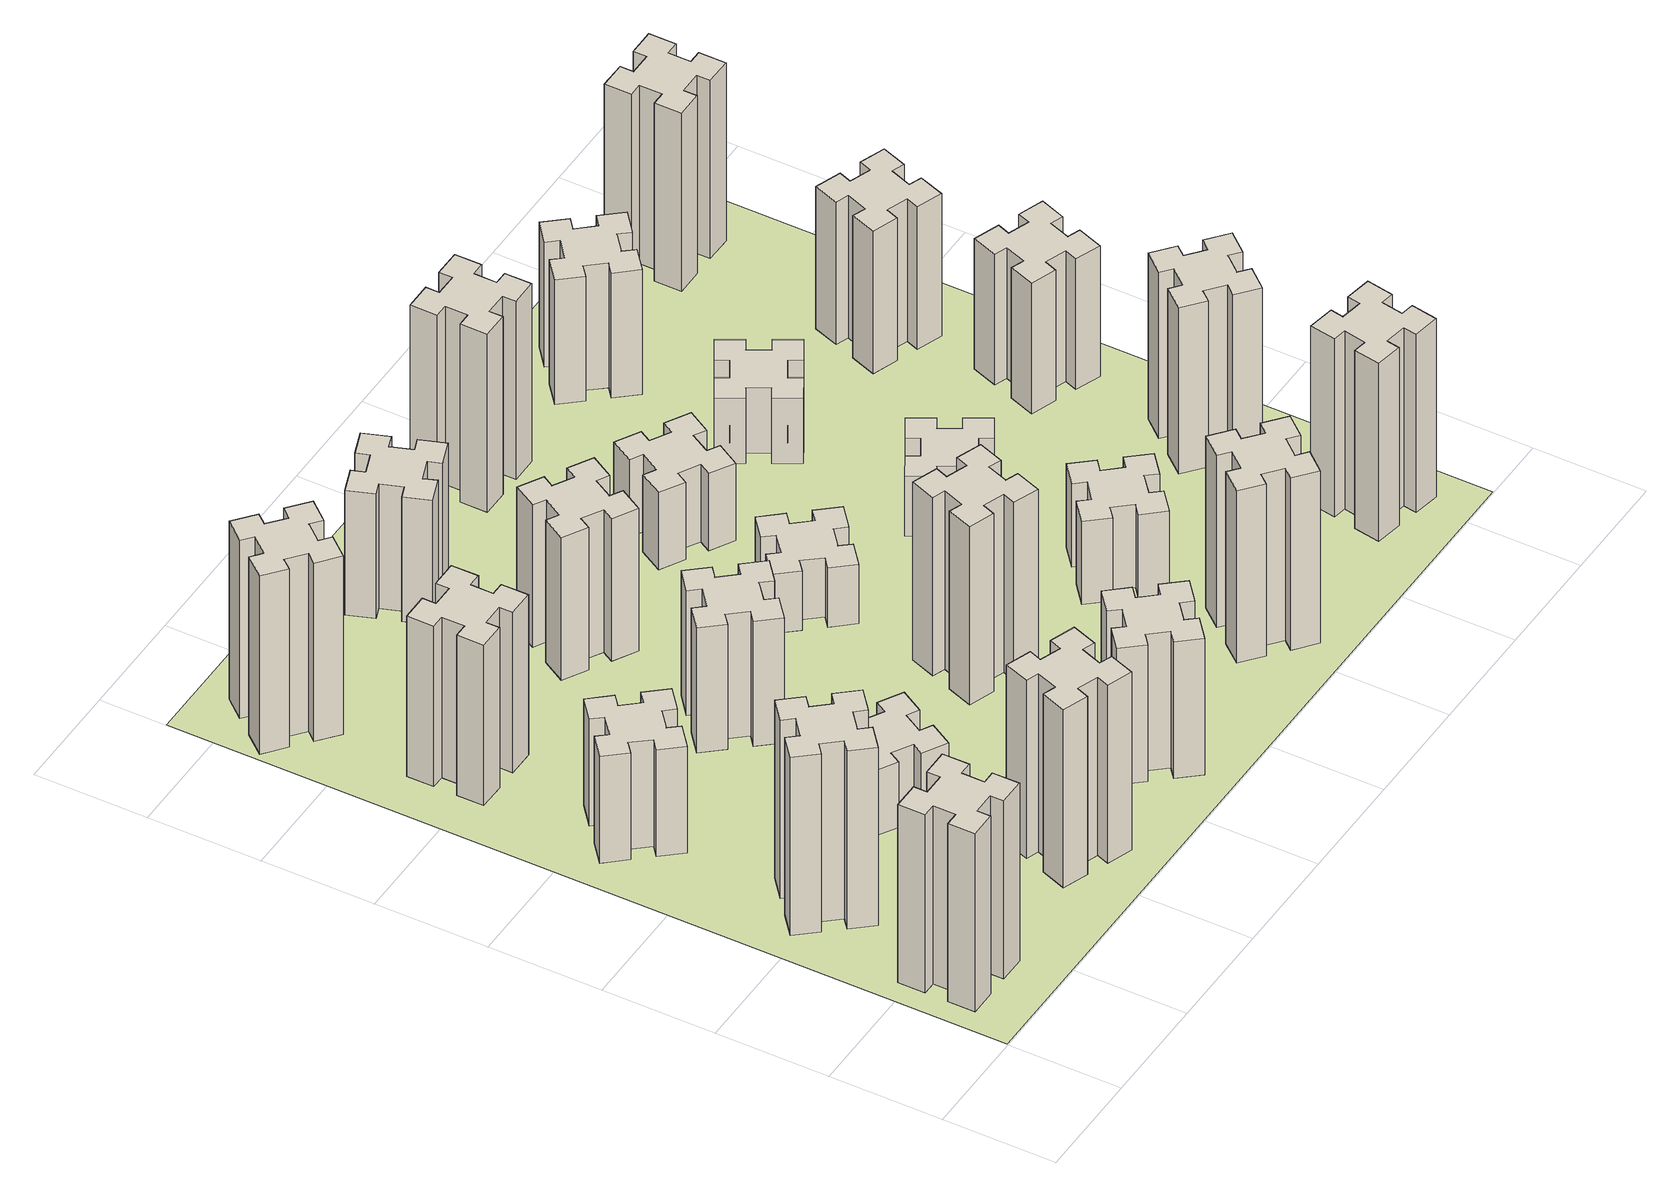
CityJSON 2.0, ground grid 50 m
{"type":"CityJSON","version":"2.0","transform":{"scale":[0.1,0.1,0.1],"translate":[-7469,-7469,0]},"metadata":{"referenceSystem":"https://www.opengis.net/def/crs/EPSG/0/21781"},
"CityObjects":{
"building1":{"type":"Building","attributes":{"class":"1000","function":"1000","usage":"1000","yearOfConstruction":2016,"roofType":"1000","measuredHeight":90,"storeysAboveGround":30,"storeysBelowGround":0},"geometry":[{"type":"Solid","lod":"1","boundaries":[[[[0,1,2,3,4,5,6,7,8,9,10,11,12,13,14,15,16,17,18,19]],[[17,16,20,21]],[[16,15,22,20]],[[15,14,23,22]],[[14,13,24,23]],[[13,12,25,24]],[[12,11,26,25]],[[11,10,27,26]],[[10,9,28,27]],[[9,8,29,28]],[[8,7,30,29]],[[7,6,31,30]],[[6,5,32,31]],[[5,4,33,32]],[[4,3,34,33]],[[3,2,35,34]],[[2,1,36,35]],[[1,0,37,36]],[[0,19,38,37]],[[19,18,39,38]],[[18,17,21,39]],[[24,25,26,27,28,29,30,31,32,33,34,35,36,37,38,39,21,20,22,23]]]]}]},
"building2":{"type":"Building","attributes":{"class":"1000","function":"1000","usage":"1000","yearOfConstruction":2016,"roofType":"1000","measuredHeight":90,"storeysAboveGround":30,"storeysBelowGround":0},"geometry":[{"type":"Solid","lod":"1","boundaries":[[[[40,41,42,43,44,45,46,47,48,49,50,51,52,53,54,55,56,57,58,59]],[[57,56,60,61]],[[56,55,62,60]],[[55,54,63,62]],[[54,53,64,63]],[[53,52,65,64]],[[52,51,66,65]],[[51,50,67,66]],[[50,49,68,67]],[[49,48,69,68]],[[48,47,70,69]],[[47,46,71,70]],[[46,45,72,71]],[[45,44,73,72]],[[44,43,74,73]],[[43,42,75,74]],[[42,41,76,75]],[[41,40,77,76]],[[40,59,78,77]],[[59,58,79,78]],[[58,57,61,79]],[[64,65,66,67,68,69,70,71,72,73,74,75,76,77,78,79,61,60,62,63]]]]}]},
"building3":{"type":"Building","attributes":{"class":"1000","function":"1000","usage":"1000","yearOfConstruction":2016,"roofType":"1000","measuredHeight":54,"storeysAboveGround":30,"storeysBelowGround":0},"geometry":[{"type":"Solid","lod":"1","boundaries":[[[[80,81,82,83,84,85,86,87,88,89,90,91,92,93,94,95,96,97,98,99]],[[97,96,100,101]],[[96,95,102,100]],[[95,94,103,102]],[[94,93,104,103]],[[93,92,105,104]],[[92,91,106,105]],[[91,90,107,106]],[[90,89,108,107]],[[89,88,109,108]],[[88,87,110,109]],[[87,86,111,110]],[[86,85,112,111]],[[85,84,113,112]],[[84,83,114,113]],[[83,82,115,114]],[[82,81,116,115]],[[81,80,117,116]],[[80,99,118,117]],[[99,98,119,118]],[[98,97,101,119]],[[104,105,106,107,108,109,110,111,112,113,114,115,116,117,118,119,101,100,102,103]]]]}]},
"building4":{"type":"Building","attributes":{"class":"1000","function":"1000","usage":"1000","yearOfConstruction":2016,"roofType":"1000","measuredHeight":81,"storeysAboveGround":30,"storeysBelowGround":0},"geometry":[{"type":"Solid","lod":"1","boundaries":[[[[120,121,122,123,124,125,126,127,128,129,130,131,132,133,134,135,136,137,138,139]],[[137,136,140,141]],[[136,135,142,140]],[[135,134,143,142]],[[134,133,144,143]],[[133,132,145,144]],[[132,131,146,145]],[[131,130,147,146]],[[130,129,148,147]],[[129,128,149,148]],[[128,127,150,149]],[[127,126,151,150]],[[126,125,152,151]],[[125,124,153,152]],[[124,123,154,153]],[[123,122,155,154]],[[122,121,156,155]],[[121,120,157,156]],[[120,139,158,157]],[[139,138,159,158]],[[138,137,141,159]],[[144,145,146,147,148,149,150,151,152,153,154,155,156,157,158,159,141,140,142,143]]]]}]},
"building5":{"type":"Building","attributes":{"class":"1000","function":"1000","usage":"1000","yearOfConstruction":2016,"roofType":"1000","measuredHeight":90,"storeysAboveGround":30,"storeysBelowGround":0},"geometry":[{"type":"Solid","lod":"1","boundaries":[[[[160,161,162,163,164,165,166,167,168,169,170,171,172,173,174,175,176,177,178,179]],[[177,176,180,181]],[[176,175,182,180]],[[175,174,183,182]],[[174,173,184,183]],[[173,172,185,184]],[[172,171,186,185]],[[171,170,187,186]],[[170,169,188,187]],[[169,168,189,188]],[[168,167,190,189]],[[167,166,191,190]],[[166,165,192,191]],[[165,164,193,192]],[[164,163,194,193]],[[163,162,195,194]],[[162,161,196,195]],[[161,160,197,196]],[[160,179,198,197]],[[179,178,199,198]],[[178,177,181,199]],[[184,185,186,187,188,189,190,191,192,193,194,195,196,197,198,199,181,180,182,183]]]]}]},
"building6":{"type":"Building","attributes":{"class":"1000","function":"1000","usage":"1000","yearOfConstruction":2016,"roofType":"1000","measuredHeight":90,"storeysAboveGround":30,"storeysBelowGround":0},"geometry":[{"type":"Solid","lod":"1","boundaries":[[[[200,201,202,203,204,205,206,207,208,209,210,211,212,213,214,215,216,217,218,219]],[[217,216,220,221]],[[216,215,222,220]],[[215,214,223,222]],[[214,213,224,223]],[[213,212,225,224]],[[212,211,226,225]],[[211,210,227,226]],[[210,209,228,227]],[[209,208,229,228]],[[208,207,230,229]],[[207,206,231,230]],[[206,205,232,231]],[[205,204,233,232]],[[204,203,234,233]],[[203,202,235,234]],[[202,201,236,235]],[[201,200,237,236]],[[200,219,238,237]],[[219,218,239,238]],[[218,217,221,239]],[[224,225,226,227,228,229,230,231,232,233,234,235,236,237,238,239,221,220,222,223]]]]}]},
"building7":{"type":"Building","attributes":{"class":"1000","function":"1000","usage":"1000","yearOfConstruction":2016,"roofType":"1000","measuredHeight":33,"storeysAboveGround":30,"storeysBelowGround":0},"geometry":[{"type":"Solid","lod":"1","boundaries":[[[[240,241,242,243,244,245,246,247,248,249,250,251,252,253,254,255,256,257,258,259]],[[257,256,260,261]],[[256,255,262,260]],[[255,254,263,262]],[[254,253,264,263]],[[253,252,265,264]],[[252,251,266,265]],[[251,250,267,266]],[[250,249,268,267]],[[249,248,269,268]],[[248,247,270,269]],[[247,246,271,270]],[[246,245,272,271]],[[245,244,273,272]],[[244,243,274,273]],[[243,242,275,274]],[[242,241,276,275]],[[241,240,277,276]],[[240,259,278,277]],[[259,258,279,278]],[[258,257,261,279]],[[264,265,266,267,268,269,270,271,272,273,274,275,276,277,278,279,261,260,262,263]]]]}]},
"building8":{"type":"Building","attributes":{"class":"1000","function":"1000","usage":"1000","yearOfConstruction":2016,"roofType":"1000","measuredHeight":63,"storeysAboveGround":30,"storeysBelowGround":0},"geometry":[{"type":"Solid","lod":"1","boundaries":[[[[280,281,282,283,284,285,286,287,288,289,290,291,292,293,294,295,296,297,298,299]],[[297,296,300,301]],[[296,295,302,300]],[[295,294,303,302]],[[294,293,304,303]],[[293,292,305,304]],[[292,291,306,305]],[[291,290,307,306]],[[290,289,308,307]],[[289,288,309,308]],[[288,287,310,309]],[[287,286,311,310]],[[286,285,312,311]],[[285,284,313,312]],[[284,283,314,313]],[[283,282,315,314]],[[282,281,316,315]],[[281,280,317,316]],[[280,299,318,317]],[[299,298,319,318]],[[298,297,301,319]],[[304,305,306,307,308,309,310,311,312,313,314,315,316,317,318,319,301,300,302,303]]]]}]},
"building9":{"type":"Building","attributes":{"class":"1000","function":"1000","usage":"1000","yearOfConstruction":2016,"roofType":"1000","measuredHeight":69,"storeysAboveGround":30,"storeysBelowGround":0},"geometry":[{"type":"Solid","lod":"1","boundaries":[[[[320,321,322,323,324,325,326,327,328,329,330,331,332,333,334,335,336,337,338,339]],[[337,336,340,341]],[[336,335,342,340]],[[335,334,343,342]],[[334,333,344,343]],[[333,332,345,344]],[[332,331,346,345]],[[331,330,347,346]],[[330,329,348,347]],[[329,328,349,348]],[[328,327,350,349]],[[327,326,351,350]],[[326,325,352,351]],[[325,324,353,352]],[[324,323,354,353]],[[323,322,355,354]],[[322,321,356,355]],[[321,320,357,356]],[[320,339,358,357]],[[339,338,359,358]],[[338,337,341,359]],[[344,345,346,347,348,349,350,351,352,353,354,355,356,357,358,359,341,340,342,343]]]]}]},
"building10":{"type":"Building","attributes":{"class":"1000","function":"1000","usage":"1000","yearOfConstruction":2016,"roofType":"1000","measuredHeight":72,"storeysAboveGround":30,"storeysBelowGround":0},"geometry":[{"type":"Solid","lod":"1","boundaries":[[[[360,361,362,363,364,365,366,367,368,369,370,371,372,373,374,375,376,377,378,379]],[[377,376,380,381]],[[376,375,382,380]],[[375,374,383,382]],[[374,373,384,383]],[[373,372,385,384]],[[372,371,386,385]],[[371,370,387,386]],[[370,369,388,387]],[[369,368,389,388]],[[368,367,390,389]],[[367,366,391,390]],[[366,365,392,391]],[[365,364,393,392]],[[364,363,394,393]],[[363,362,395,394]],[[362,361,396,395]],[[361,360,397,396]],[[360,379,398,397]],[[379,378,399,398]],[[378,377,381,399]],[[384,385,386,387,388,389,390,391,392,393,394,395,396,397,398,399,381,380,382,383]]]]}]},
"building11":{"type":"Building","attributes":{"class":"1000","function":"1000","usage":"1000","yearOfConstruction":2016,"roofType":"1000","measuredHeight":63,"storeysAboveGround":30,"storeysBelowGround":0},"geometry":[{"type":"Solid","lod":"1","boundaries":[[[[400,401,402,403,404,405,406,407,408,409,410,411,412,413,414,415,416,417,418,419]],[[417,416,420,421]],[[416,415,422,420]],[[415,414,423,422]],[[414,413,424,423]],[[413,412,425,424]],[[412,411,426,425]],[[411,410,427,426]],[[410,409,428,427]],[[409,408,429,428]],[[408,407,430,429]],[[407,406,431,430]],[[406,405,432,431]],[[405,404,433,432]],[[404,403,434,433]],[[403,402,435,434]],[[402,401,436,435]],[[401,400,437,436]],[[400,419,438,437]],[[419,418,439,438]],[[418,417,421,439]],[[424,425,426,427,428,429,430,431,432,433,434,435,436,437,438,439,421,420,422,423]]]]}]},
"building12":{"type":"Building","attributes":{"class":"1000","function":"1000","usage":"1000","yearOfConstruction":2016,"roofType":"1000","measuredHeight":90,"storeysAboveGround":30,"storeysBelowGround":0},"geometry":[{"type":"Solid","lod":"1","boundaries":[[[[440,441,442,443,444,445,446,447,448,449,450,451,452,453,454,455,456,457,458,459]],[[457,456,460,461]],[[456,455,462,460]],[[455,454,463,462]],[[454,453,464,463]],[[453,452,465,464]],[[452,451,466,465]],[[451,450,467,466]],[[450,449,468,467]],[[449,448,469,468]],[[448,447,470,469]],[[447,446,471,470]],[[446,445,472,471]],[[445,444,473,472]],[[444,443,474,473]],[[443,442,475,474]],[[442,441,476,475]],[[441,440,477,476]],[[440,459,478,477]],[[459,458,479,478]],[[458,457,461,479]],[[464,465,466,467,468,469,470,471,472,473,474,475,476,477,478,479,461,460,462,463]]]]}]},
"building13":{"type":"Building","attributes":{"class":"1000","function":"1000","usage":"1000","yearOfConstruction":2016,"roofType":"1000","measuredHeight":30,"storeysAboveGround":30,"storeysBelowGround":0},"geometry":[{"type":"Solid","lod":"1","boundaries":[[[[480,481,482,483,484,485,486,487,488,489,490,491,492,493,494,495,496,497,498,499]],[[497,496,500,501]],[[496,495,502,500]],[[495,494,503,502]],[[494,493,504,503]],[[493,492,505,504]],[[492,491,506,505]],[[491,490,507,506]],[[490,489,508,507]],[[489,488,509,508]],[[488,487,510,509]],[[487,486,511,510]],[[486,485,512,511]],[[485,484,513,512]],[[484,483,514,513]],[[483,482,515,514]],[[482,481,516,515]],[[481,480,517,516]],[[480,499,518,517]],[[499,498,519,518]],[[498,497,501,519]],[[504,505,506,507,508,509,510,511,512,513,514,515,516,517,518,519,501,500,502,503]]]]}]},
"building14":{"type":"Building","attributes":{"class":"1000","function":"1000","usage":"1000","yearOfConstruction":2016,"roofType":"1000","measuredHeight":87,"storeysAboveGround":30,"storeysBelowGround":0},"geometry":[{"type":"Solid","lod":"1","boundaries":[[[[520,521,522,523,524,525,526,527,528,529,530,531,532,533,534,535,536,537,538,539]],[[537,536,540,541]],[[536,535,542,540]],[[535,534,543,542]],[[534,533,544,543]],[[533,532,545,544]],[[532,531,546,545]],[[531,530,547,546]],[[530,529,548,547]],[[529,528,549,548]],[[528,527,550,549]],[[527,526,551,550]],[[526,525,552,551]],[[525,524,553,552]],[[524,523,554,553]],[[523,522,555,554]],[[522,521,556,555]],[[521,520,557,556]],[[520,539,558,557]],[[539,538,559,558]],[[538,537,541,559]],[[544,545,546,547,548,549,550,551,552,553,554,555,556,557,558,559,541,540,542,543]]]]}]},
"building15":{"type":"Building","attributes":{"class":"1000","function":"1000","usage":"1000","yearOfConstruction":2016,"roofType":"1000","measuredHeight":39,"storeysAboveGround":30,"storeysBelowGround":0},"geometry":[{"type":"Solid","lod":"1","boundaries":[[[[560,561,562,563,564,565,566,567,568,569,570,571,572,573,574,575,576,577,578,579]],[[577,576,580,581]],[[576,575,582,580]],[[575,574,583,582]],[[574,573,584,583]],[[573,572,585,584]],[[572,571,586,585]],[[571,570,587,586]],[[570,569,588,587]],[[569,568,589,588]],[[568,567,590,589]],[[567,566,591,590]],[[566,565,592,591]],[[565,564,593,592]],[[564,563,594,593]],[[563,562,595,594]],[[562,561,596,595]],[[561,560,597,596]],[[560,579,598,597]],[[579,578,599,598]],[[578,577,581,599]],[[584,585,586,587,588,589,590,591,592,593,594,595,596,597,598,599,581,580,582,583]]]]}]},
"building16":{"type":"Building","attributes":{"class":"1000","function":"1000","usage":"1000","yearOfConstruction":2016,"roofType":"1000","measuredHeight":90,"storeysAboveGround":30,"storeysBelowGround":0},"geometry":[{"type":"Solid","lod":"1","boundaries":[[[[600,601,602,603,604,605,606,607,608,609,610,611,612,613,614,615,616,617,618,619]],[[617,616,620,621]],[[616,615,622,620]],[[615,614,623,622]],[[614,613,624,623]],[[613,612,625,624]],[[612,611,626,625]],[[611,610,627,626]],[[610,609,628,627]],[[609,608,629,628]],[[608,607,630,629]],[[607,606,631,630]],[[606,605,632,631]],[[605,604,633,632]],[[604,603,634,633]],[[603,602,635,634]],[[602,601,636,635]],[[601,600,637,636]],[[600,619,638,637]],[[619,618,639,638]],[[618,617,621,639]],[[624,625,626,627,628,629,630,631,632,633,634,635,636,637,638,639,621,620,622,623]]]]}]},
"building17":{"type":"Building","attributes":{"class":"1000","function":"1000","usage":"1000","yearOfConstruction":2016,"roofType":"1000","measuredHeight":42,"storeysAboveGround":30,"storeysBelowGround":0},"geometry":[{"type":"Solid","lod":"1","boundaries":[[[[640,641,642,643,644,645,646,647,648,649,650,651,652,653,654,655,656,657,658,659]],[[657,656,660,661]],[[656,655,662,660]],[[655,654,663,662]],[[654,653,664,663]],[[653,652,665,664]],[[652,651,666,665]],[[651,650,667,666]],[[650,649,668,667]],[[649,648,669,668]],[[648,647,670,669]],[[647,646,671,670]],[[646,645,672,671]],[[645,644,673,672]],[[644,643,674,673]],[[643,642,675,674]],[[642,641,676,675]],[[641,640,677,676]],[[640,659,678,677]],[[659,658,679,678]],[[658,657,661,679]],[[664,665,666,667,668,669,670,671,672,673,674,675,676,677,678,679,661,660,662,663]]]]}]},
"building18":{"type":"Building","attributes":{"class":"1000","function":"1000","usage":"1000","yearOfConstruction":2016,"roofType":"1000","measuredHeight":30,"storeysAboveGround":30,"storeysBelowGround":0},"geometry":[{"type":"Solid","lod":"1","boundaries":[[[[680,681,682,683,684,685,686,687,688,689,690,691,692,693,694,695,696,697,698,699]],[[697,696,700,701]],[[696,695,702,700]],[[695,694,703,702]],[[694,693,704,703]],[[693,692,705,704]],[[692,691,706,705]],[[691,690,707,706]],[[690,689,708,707]],[[689,688,709,708]],[[688,687,710,709]],[[687,686,711,710]],[[686,685,712,711]],[[685,684,713,712]],[[684,683,714,713]],[[683,682,715,714]],[[682,681,716,715]],[[681,680,717,716]],[[680,699,718,717]],[[699,698,719,718]],[[698,697,701,719]],[[704,705,706,707,708,709,710,711,712,713,714,715,716,717,718,719,701,700,702,703]]]]}]},
"building19":{"type":"Building","attributes":{"class":"1000","function":"1000","usage":"1000","yearOfConstruction":2016,"roofType":"1000","measuredHeight":33,"storeysAboveGround":30,"storeysBelowGround":0},"geometry":[{"type":"Solid","lod":"1","boundaries":[[[[720,721,722,723,724,725,726,727,728,729,730,731,732,733,734,735,736,737,738,739]],[[737,736,740,741]],[[736,735,742,740]],[[735,734,743,742]],[[734,733,744,743]],[[733,732,745,744]],[[732,731,746,745]],[[731,730,747,746]],[[730,729,748,747]],[[729,728,749,748]],[[728,727,750,749]],[[727,726,751,750]],[[726,725,752,751]],[[725,724,753,752]],[[724,723,754,753]],[[723,722,755,754]],[[722,721,756,755]],[[721,720,757,756]],[[720,739,758,757]],[[739,738,759,758]],[[738,737,741,759]],[[744,745,746,747,748,749,750,751,752,753,754,755,756,757,758,759,741,740,742,743]]]]}]},
"building20":{"type":"Building","attributes":{"class":"1000","function":"1000","usage":"1000","yearOfConstruction":2016,"roofType":"1000","measuredHeight":90,"storeysAboveGround":30,"storeysBelowGround":0},"geometry":[{"type":"Solid","lod":"1","boundaries":[[[[760,761,762,763,764,765,766,767,768,769,770,771,772,773,774,775,776,777,778,779]],[[777,776,780,781]],[[776,775,782,780]],[[775,774,783,782]],[[774,773,784,783]],[[773,772,785,784]],[[772,771,786,785]],[[771,770,787,786]],[[770,769,788,787]],[[769,768,789,788]],[[768,767,790,789]],[[767,766,791,790]],[[766,765,792,791]],[[765,764,793,792]],[[764,763,794,793]],[[763,762,795,794]],[[762,761,796,795]],[[761,760,797,796]],[[760,779,798,797]],[[779,778,799,798]],[[778,777,781,799]],[[784,785,786,787,788,789,790,791,792,793,794,795,796,797,798,799,781,780,782,783]]]]}]},
"building21":{"type":"Building","attributes":{"class":"1000","function":"1000","usage":"1000","yearOfConstruction":2016,"roofType":"1000","measuredHeight":63,"storeysAboveGround":30,"storeysBelowGround":0},"geometry":[{"type":"Solid","lod":"1","boundaries":[[[[800,801,802,803,804,805,806,807,808,809,810,811,812,813,814,815,816,817,818,819]],[[817,816,820,821]],[[816,815,822,820]],[[815,814,823,822]],[[814,813,824,823]],[[813,812,825,824]],[[812,811,826,825]],[[811,810,827,826]],[[810,809,828,827]],[[809,808,829,828]],[[808,807,830,829]],[[807,806,831,830]],[[806,805,832,831]],[[805,804,833,832]],[[804,803,834,833]],[[803,802,835,834]],[[802,801,836,835]],[[801,800,837,836]],[[800,819,838,837]],[[819,818,839,838]],[[818,817,821,839]],[[824,825,826,827,828,829,830,831,832,833,834,835,836,837,838,839,821,820,822,823]]]]}]},
"building22":{"type":"Building","attributes":{"class":"1000","function":"1000","usage":"1000","yearOfConstruction":2016,"roofType":"1000","measuredHeight":84,"storeysAboveGround":30,"storeysBelowGround":0},"geometry":[{"type":"Solid","lod":"1","boundaries":[[[[840,841,842,843,844,845,846,847,848,849,850,851,852,853,854,855,856,857,858,859]],[[857,856,860,861]],[[856,855,862,860]],[[855,854,863,862]],[[854,853,864,863]],[[853,852,865,864]],[[852,851,866,865]],[[851,850,867,866]],[[850,849,868,867]],[[849,848,869,868]],[[848,847,870,869]],[[847,846,871,870]],[[846,845,872,871]],[[845,844,873,872]],[[844,843,874,873]],[[843,842,875,874]],[[842,841,876,875]],[[841,840,877,876]],[[840,859,878,877]],[[859,858,879,878]],[[858,857,861,879]],[[864,865,866,867,868,869,870,871,872,873,874,875,876,877,878,879,861,860,862,863]]]]}]},
"building23":{"type":"Building","attributes":{"class":"1000","function":"1000","usage":"1000","yearOfConstruction":2016,"roofType":"1000","measuredHeight":66,"storeysAboveGround":30,"storeysBelowGround":0},"geometry":[{"type":"Solid","lod":"1","boundaries":[[[[880,881,882,883,884,885,886,887,888,889,890,891,892,893,894,895,896,897,898,899]],[[897,896,900,901]],[[896,895,902,900]],[[895,894,903,902]],[[894,893,904,903]],[[893,892,905,904]],[[892,891,906,905]],[[891,890,907,906]],[[890,889,908,907]],[[889,888,909,908]],[[888,887,910,909]],[[887,886,911,910]],[[886,885,912,911]],[[885,884,913,912]],[[884,883,914,913]],[[883,882,915,914]],[[882,881,916,915]],[[881,880,917,916]],[[880,899,918,917]],[[899,898,919,918]],[[898,897,901,919]],[[904,905,906,907,908,909,910,911,912,913,914,915,916,917,918,919,901,900,902,903]]]]}]},
"building24":{"type":"Building","attributes":{"class":"1000","function":"1000","usage":"1000","yearOfConstruction":2016,"roofType":"1000","measuredHeight":72,"storeysAboveGround":30,"storeysBelowGround":0},"geometry":[{"type":"Solid","lod":"1","boundaries":[[[[920,921,922,923,924,925,926,927,928,929,930,931,932,933,934,935,936,937,938,939]],[[937,936,940,941]],[[936,935,942,940]],[[935,934,943,942]],[[934,933,944,943]],[[933,932,945,944]],[[932,931,946,945]],[[931,930,947,946]],[[930,929,948,947]],[[929,928,949,948]],[[928,927,950,949]],[[927,926,951,950]],[[926,925,952,951]],[[925,924,953,952]],[[924,923,954,953]],[[923,922,955,954]],[[922,921,956,955]],[[921,920,957,956]],[[920,939,958,957]],[[939,938,959,958]],[[938,937,941,959]],[[944,945,946,947,948,949,950,951,952,953,954,955,956,957,958,959,941,940,942,943]]]]}]},
"building25":{"type":"Building","attributes":{"class":"1000","function":"1000","usage":"1000","yearOfConstruction":2016,"roofType":"1000","measuredHeight":90,"storeysAboveGround":30,"storeysBelowGround":0},"geometry":[{"type":"Solid","lod":"1","boundaries":[[[[960,961,962,963,964,965,966,967,968,969,970,971,972,973,974,975,976,977,978,979]],[[977,976,980,981]],[[976,975,982,980]],[[975,974,983,982]],[[974,973,984,983]],[[973,972,985,984]],[[972,971,986,985]],[[971,970,987,986]],[[970,969,988,987]],[[969,968,989,988]],[[968,967,990,989]],[[967,966,991,990]],[[966,965,992,991]],[[965,964,993,992]],[[964,963,994,993]],[[963,962,995,994]],[[962,961,996,995]],[[961,960,997,996]],[[960,979,998,997]],[[979,978,999,998]],[[978,977,981,999]],[[984,985,986,987,988,989,990,991,992,993,994,995,996,997,998,999,981,980,982,983]]]]}]},
"landuse1":{"type":"LandUse","attributes":{"name":"plot1","function":"1010"},"geometry":[{"type":"MultiSurface","lod":"1","boundaries":[[[1000,1001,1002,1003]]]}]}
},
"vertices":[
[165,425,0],[165,325,0],[105,325,0],[105,205,0],[225,205,0],[225,265,0],[325,265,0],[325,205,0],[445,205,0],[445,325,0],[385,325,0],[385,425,0],[445,425,0],[445,545,0],[325,545,0],[325,485,0],[225,485,0],[225,545,0],[105,545,0],[105,425,0],[225,485,900],[225,545,900],[325,485,900],[325,545,900],[445,545,900],[445,425,900],[385,425,900],[385,325,900],[445,325,900],[445,205,900],[325,205,900],[325,265,900],[225,265,900],[225,205,900],[105,205,900],[105,325,900],[165,325,900],[165,425,900],[105,425,900],[105,545,900],
[492,1048,0],[427,1124,0],[473,1163,0],[396,1255,0],[304,1178,0],[343,1132,0],[266,1067,0],[228,1113,0],[136,1036,0],[213,944,0],[259,983,0],[323,906,0],[277,868,0],[354,776,0],[446,853,0],[408,899,0],[484,963,0],[523,917,0],[615,994,0],[538,1086,0],[484,963,900],[523,917,900],[408,899,900],[446,853,900],[354,776,900],[277,868,900],[323,906,900],[259,983,900],[213,944,900],[136,1036,900],[228,1113,900],[266,1067,900],[343,1132,900],[304,1178,900],[396,1255,900],[473,1163,900],[427,1124,900],[492,1048,900],[538,1086,900],[615,994,900],
[492,1888,0],[427,1964,0],[473,2003,0],[396,2095,0],[304,2018,0],[343,1972,0],[266,1907,0],[228,1953,0],[136,1876,0],[213,1784,0],[259,1823,0],[323,1746,0],[277,1708,0],[354,1616,0],[446,1693,0],[408,1739,0],[484,1803,0],[523,1757,0],[615,1834,0],[538,1926,0],[484,1803,540],[523,1757,540],[408,1739,540],[446,1693,540],[354,1616,540],[277,1708,540],[323,1746,540],[259,1823,540],[213,1784,540],[136,1876,540],[228,1953,540],[266,1907,540],[343,1972,540],[304,2018,540],[396,2095,540],[473,2003,540],[427,1964,540],[492,1888,540],[538,1926,540],[615,1834,540],
[485,2545,0],[485,2645,0],[545,2645,0],[545,2765,0],[425,2765,0],[425,2705,0],[325,2705,0],[325,2765,0],[205,2765,0],[205,2645,0],[265,2645,0],[265,2545,0],[205,2545,0],[205,2425,0],[325,2425,0],[325,2485,0],[425,2485,0],[425,2425,0],[545,2425,0],[545,2545,0],[425,2485,810],[425,2425,810],[325,2485,810],[325,2425,810],[205,2425,810],[205,2545,810],[265,2545,810],[265,2645,810],[205,2645,810],[205,2765,810],[325,2765,810],[325,2705,810],[425,2705,810],[425,2765,810],[545,2765,810],[545,2645,810],[485,2645,810],[485,2545,810],[545,2545,810],[545,2425,810],
[1029,460,0],[995,366,0],[939,387,0],[897,274,0],[1010,233,0],[1031,289,0],[1125,255,0],[1104,199,0],[1217,157,0],[1258,270,0],[1202,291,0],[1236,385,0],[1292,364,0],[1333,477,0],[1220,518,0],[1200,462,0],[1106,496,0],[1127,552,0],[1014,593,0],[973,480,0],[1106,496,900],[1127,552,900],[1200,462,900],[1220,518,900],[1333,477,900],[1292,364,900],[1236,385,900],[1202,291,900],[1258,270,900],[1217,157,900],[1104,199,900],[1125,255,900],[1031,289,900],[1010,233,900],[897,274,900],[939,387,900],[995,366,900],[1029,460,900],[973,480,900],[1014,593,900],
[384,3387,0],[308,3452,0],[346,3498,0],[254,3575,0],[177,3483,0],[223,3444,0],[159,3368,0],[113,3406,0],[36,3314,0],[128,3237,0],[166,3283,0],[243,3219,0],[204,3173,0],[296,3096,0],[373,3188,0],[327,3226,0],[392,3303,0],[438,3264,0],[515,3356,0],[423,3433,0],[392,3303,900],[438,3264,900],[327,3226,900],[373,3188,900],[296,3096,900],[204,3173,900],[243,3219,900],[166,3283,900],[128,3237,900],[36,3314,900],[113,3406,900],[159,3368,900],[223,3444,900],[177,3483,900],[254,3575,900],[346,3498,900],[308,3452,900],[384,3387,900],[423,3433,900],[515,3356,900],
[1086,1017,0],[1136,1104,0],[1188,1074,0],[1248,1178,0],[1144,1238,0],[1114,1186,0],[1027,1236,0],[1057,1288,0],[953,1348,0],[893,1244,0],[945,1214,0],[895,1127,0],[843,1157,0],[783,1053,0],[887,993,0],[917,1045,0],[1004,995,0],[974,943,0],[1078,883,0],[1138,987,0],[1004,995,330],[974,943,330],[917,1045,330],[887,993,330],[783,1053,330],[843,1157,330],[895,1127,330],[945,1214,330],[893,1244,330],[953,1348,330],[1057,1288,330],[1027,1236,330],[1114,1186,330],[1144,1238,330],[1248,1178,330],[1188,1074,330],[1136,1104,330],[1086,1017,330],[1138,987,330],[1078,883,330],
[1083,1972,0],[1006,1907,0],[968,1953,0],[876,1876,0],[953,1784,0],[999,1823,0],[1063,1746,0],[1017,1708,0],[1094,1616,0],[1186,1693,0],[1148,1739,0],[1224,1803,0],[1263,1757,0],[1355,1834,0],[1278,1926,0],[1232,1888,0],[1167,1964,0],[1213,2003,0],[1136,2095,0],[1044,2018,0],[1167,1964,630],[1213,2003,630],[1232,1888,630],[1278,1926,630],[1355,1834,630],[1263,1757,630],[1224,1803,630],[1148,1739,630],[1186,1693,630],[1094,1616,630],[1017,1708,630],[1063,1746,630],[999,1823,630],[953,1784,630],[876,1876,630],[968,1953,630],[1006,1907,630],[1083,1972,630],[1044,2018,630],[1136,2095,630],
[1639,343,0],[1703,266,0],[1657,228,0],[1734,136,0],[1826,213,0],[1788,259,0],[1864,323,0],[1903,277,0],[1995,354,0],[1918,446,0],[1872,408,0],[1807,484,0],[1853,523,0],[1776,615,0],[1684,538,0],[1723,492,0],[1646,427,0],[1608,473,0],[1516,396,0],[1593,304,0],[1646,427,690],[1608,473,690],[1723,492,690],[1684,538,690],[1776,615,690],[1853,523,690],[1807,484,690],[1872,408,690],[1918,446,690],[1995,354,690],[1903,277,690],[1864,323,690],[1788,259,690],[1826,213,690],[1734,136,690],[1657,228,690],[1703,266,690],[1639,343,690],[1593,304,690],[1516,396,690],
[1314,2666,0],[1227,2716,0],[1257,2768,0],[1153,2828,0],[1093,2724,0],[1145,2694,0],[1095,2607,0],[1043,2637,0],[983,2533,0],[1087,2473,0],[1117,2525,0],[1204,2475,0],[1174,2423,0],[1278,2363,0],[1338,2467,0],[1286,2497,0],[1336,2584,0],[1388,2554,0],[1448,2658,0],[1344,2718,0],[1336,2584,720],[1388,2554,720],[1286,2497,720],[1338,2467,720],[1278,2363,720],[1174,2423,720],[1204,2475,720],[1117,2525,720],[1087,2473,720],[983,2533,720],[1043,2637,720],[1095,2607,720],[1145,2694,720],[1093,2724,720],[1153,2828,720],[1257,2768,720],[1227,2716,720],[1314,2666,720],[1344,2718,720],[1448,2658,720],
[1125,3456,0],[1031,3422,0],[1010,3478,0],[897,3437,0],[939,3324,0],[995,3345,0],[1029,3251,0],[973,3230,0],[1014,3117,0],[1127,3159,0],[1106,3215,0],[1200,3249,0],[1220,3193,0],[1333,3234,0],[1292,3347,0],[1236,3326,0],[1202,3420,0],[1258,3440,0],[1217,3553,0],[1104,3512,0],[1202,3420,630],[1258,3440,630],[1236,3326,630],[1292,3347,630],[1333,3234,630],[1220,3193,630],[1200,3249,630],[1106,3215,630],[1127,3159,630],[1014,3117,630],[973,3230,630],[1029,3251,630],[995,3345,630],[939,3324,630],[897,3437,630],[1010,3478,630],[1031,3422,630],[1125,3456,630],[1104,3512,630],[1217,3553,630],
[1769,1300,0],[1735,1206,0],[1679,1227,0],[1637,1114,0],[1750,1073,0],[1771,1129,0],[1865,1095,0],[1844,1039,0],[1957,997,0],[1998,1110,0],[1942,1131,0],[1976,1225,0],[2032,1204,0],[2073,1317,0],[1960,1358,0],[1940,1302,0],[1846,1336,0],[1867,1392,0],[1754,1433,0],[1713,1320,0],[1846,1336,900],[1867,1392,900],[1940,1302,900],[1960,1358,900],[2073,1317,900],[2032,1204,900],[1976,1225,900],[1942,1131,900],[1998,1110,900],[1957,997,900],[1844,1039,900],[1865,1095,900],[1771,1129,900],[1750,1073,900],[1637,1114,900],[1679,1227,900],[1735,1206,900],[1769,1300,900],[1713,1320,900],[1754,1433,900],
[1972,1988,0],[1907,2064,0],[1953,2103,0],[1876,2195,0],[1784,2118,0],[1823,2072,0],[1746,2007,0],[1708,2053,0],[1616,1976,0],[1693,1884,0],[1739,1923,0],[1803,1846,0],[1757,1808,0],[1834,1716,0],[1926,1793,0],[1888,1839,0],[1964,1903,0],[2003,1857,0],[2095,1934,0],[2018,2026,0],[1964,1903,300],[2003,1857,300],[1888,1839,300],[1926,1793,300],[1834,1716,300],[1757,1808,300],[1803,1846,300],[1739,1923,300],[1693,1884,300],[1616,1976,300],[1708,2053,300],[1746,2007,300],[1823,2072,300],[1784,2118,300],[1876,2195,300],[1953,2103,300],[1907,2064,300],[1972,1988,300],[2018,2026,300],[2095,1934,300],
[2486,323,0],[2563,259,0],[2524,213,0],[2616,136,0],[2693,228,0],[2647,266,0],[2712,343,0],[2758,304,0],[2835,396,0],[2743,473,0],[2704,427,0],[2628,492,0],[2666,538,0],[2574,615,0],[2497,523,0],[2543,484,0],[2479,408,0],[2433,446,0],[2356,354,0],[2448,277,0],[2479,408,870],[2433,446,870],[2543,484,870],[2497,523,870],[2574,615,870],[2666,538,870],[2628,492,870],[2704,427,870],[2743,473,870],[2835,396,870],[2758,304,870],[2712,343,870],[2647,266,870],[2693,228,870],[2616,136,870],[2524,213,870],[2563,259,870],[2486,323,870],[2448,277,870],[2356,354,870],
[2026,2497,0],[2076,2584,0],[2128,2554,0],[2188,2658,0],[2084,2718,0],[2054,2666,0],[1967,2716,0],[1997,2768,0],[1893,2828,0],[1833,2724,0],[1885,2694,0],[1835,2607,0],[1783,2637,0],[1723,2533,0],[1827,2473,0],[1857,2525,0],[1944,2475,0],[1914,2423,0],[2018,2363,0],[2078,2467,0],[1944,2475,390],[1914,2423,390],[1857,2525,390],[1827,2473,390],[1723,2533,390],[1783,2637,390],[1835,2607,390],[1885,2694,390],[1833,2724,390],[1893,2828,390],[1997,2768,390],[1967,2716,390],[2054,2666,390],[2084,2718,390],[2188,2658,390],[2128,2554,390],[2076,2584,390],[2026,2497,390],[2078,2467,390],[2018,2363,390],
[1965,3385,0],[1965,3485,0],[2025,3485,0],[2025,3605,0],[1905,3605,0],[1905,3545,0],[1805,3545,0],[1805,3605,0],[1685,3605,0],[1685,3485,0],[1745,3485,0],[1745,3385,0],[1685,3385,0],[1685,3265,0],[1805,3265,0],[1805,3325,0],[1905,3325,0],[1905,3265,0],[2025,3265,0],[2025,3385,0],[1905,3325,900],[1905,3265,900],[1805,3325,900],[1805,3265,900],[1685,3265,900],[1685,3385,900],[1745,3385,900],[1745,3485,900],[1685,3485,900],[1685,3605,900],[1805,3605,900],[1805,3545,900],[1905,3545,900],[1905,3605,900],[2025,3605,900],[2025,3485,900],[1965,3485,900],[1965,3385,900],[2025,3385,900],[2025,3265,900],
[2563,1132,0],[2486,1067,0],[2448,1113,0],[2356,1036,0],[2433,944,0],[2479,983,0],[2543,906,0],[2497,868,0],[2574,776,0],[2666,853,0],[2628,899,0],[2704,963,0],[2743,917,0],[2835,994,0],[2758,1086,0],[2712,1048,0],[2647,1124,0],[2693,1163,0],[2616,1255,0],[2524,1178,0],[2647,1124,420],[2693,1163,420],[2712,1048,420],[2758,1086,420],[2835,994,420],[2743,917,420],[2704,963,420],[2628,899,420],[2666,853,420],[2574,776,420],[2497,868,420],[2543,906,420],[2479,983,420],[2433,944,420],[2356,1036,420],[2448,1113,420],[2486,1067,420],[2563,1132,420],[2524,1178,420],[2616,1255,420],
[2475,1744,0],[2525,1657,0],[2473,1627,0],[2533,1523,0],[2637,1583,0],[2607,1635,0],[2694,1685,0],[2724,1633,0],[2828,1693,0],[2768,1797,0],[2716,1767,0],[2666,1854,0],[2718,1884,0],[2658,1988,0],[2554,1928,0],[2584,1876,0],[2497,1826,0],[2467,1878,0],[2363,1818,0],[2423,1714,0],[2497,1826,300],[2467,1878,300],[2584,1876,300],[2554,1928,300],[2658,1988,300],[2718,1884,300],[2666,1854,300],[2716,1767,300],[2768,1797,300],[2828,1693,300],[2724,1633,300],[2694,1685,300],[2607,1635,300],[2637,1583,300],[2533,1523,300],[2473,1627,300],[2525,1657,300],[2475,1744,300],[2423,1714,300],[2363,1818,300],
[2475,2584,0],[2525,2497,0],[2473,2467,0],[2533,2363,0],[2637,2423,0],[2607,2475,0],[2694,2525,0],[2724,2473,0],[2828,2533,0],[2768,2637,0],[2716,2607,0],[2666,2694,0],[2718,2724,0],[2658,2828,0],[2554,2768,0],[2584,2716,0],[2497,2666,0],[2467,2718,0],[2363,2658,0],[2423,2554,0],[2497,2666,330],[2467,2718,330],[2584,2716,330],[2554,2768,330],[2658,2828,330],[2718,2724,330],[2666,2694,330],[2716,2607,330],[2768,2637,330],[2828,2533,330],[2724,2473,330],[2694,2525,330],[2607,2475,330],[2637,2423,330],[2533,2363,330],[2473,2467,330],[2525,2497,330],[2475,2584,330],[2423,2554,330],[2363,2658,330],
[3504,475,0],[3405,492,0],[3416,551,0],[3297,572,0],[3277,454,0],[3336,444,0],[3318,345,0],[3259,356,0],[3238,237,0],[3357,217,0],[3367,276,0],[3465,258,0],[3455,199,0],[3573,178,0],[3594,297,0],[3535,307,0],[3552,405,0],[3611,395,0],[3632,513,0],[3514,534,0],[3552,405,900],[3611,395,900],[3535,307,900],[3594,297,900],[3573,178,900],[3455,199,900],[3465,258,900],[3367,276,900],[3357,217,900],[3238,237,900],[3259,356,900],[3318,345,900],[3336,444,900],[3277,454,900],[3297,572,900],[3416,551,900],[3405,492,900],[3504,475,900],[3514,534,900],[3632,513,900],
[2712,3368,0],[2647,3444,0],[2693,3483,0],[2616,3575,0],[2524,3498,0],[2563,3452,0],[2486,3387,0],[2448,3433,0],[2356,3356,0],[2433,3264,0],[2479,3303,0],[2543,3226,0],[2497,3188,0],[2574,3096,0],[2666,3173,0],[2628,3219,0],[2704,3283,0],[2743,3237,0],[2835,3314,0],[2758,3406,0],[2704,3283,630],[2743,3237,630],[2628,3219,630],[2666,3173,630],[2574,3096,630],[2497,3188,630],[2543,3226,630],[2479,3303,630],[2433,3264,630],[2356,3356,630],[2448,3433,630],[2486,3387,630],[2563,3452,630],[2524,3498,630],[2616,3575,630],[2693,3483,630],[2647,3444,630],[2712,3368,630],[2758,3406,630],[2835,3314,630],
[3487,1006,0],[3552,1083,0],[3598,1044,0],[3675,1136,0],[3583,1213,0],[3544,1167,0],[3468,1232,0],[3506,1278,0],[3414,1355,0],[3337,1263,0],[3383,1224,0],[3319,1148,0],[3273,1186,0],[3196,1094,0],[3288,1017,0],[3326,1063,0],[3403,999,0],[3364,953,0],[3456,876,0],[3533,968,0],[3403,999,840],[3364,953,840],[3326,1063,840],[3288,1017,840],[3196,1094,840],[3273,1186,840],[3319,1148,840],[3383,1224,840],[3337,1263,840],[3414,1355,840],[3506,1278,840],[3468,1232,840],[3544,1167,840],[3583,1213,840],[3675,1136,840],[3598,1044,840],[3552,1083,840],[3487,1006,840],[3533,968,840],[3456,876,840],
[3520,1942,0],[3426,1976,0],[3447,2032,0],[3334,2073,0],[3293,1960,0],[3349,1940,0],[3315,1846,0],[3259,1867,0],[3217,1754,0],[3330,1713,0],[3351,1769,0],[3445,1735,0],[3424,1679,0],[3537,1637,0],[3578,1750,0],[3522,1771,0],[3556,1865,0],[3612,1844,0],[3653,1957,0],[3540,1998,0],[3556,1865,660],[3612,1844,660],[3522,1771,660],[3578,1750,660],[3537,1637,660],[3424,1679,660],[3445,1735,660],[3351,1769,660],[3330,1713,660],[3217,1754,660],[3259,1867,660],[3315,1846,660],[3349,1940,660],[3293,1960,660],[3334,2073,660],[3447,2032,660],[3426,1976,660],[3520,1942,660],[3540,1998,660],[3653,1957,660],
[3420,2582,0],[3326,2616,0],[3347,2672,0],[3234,2713,0],[3193,2600,0],[3249,2580,0],[3215,2486,0],[3159,2507,0],[3117,2394,0],[3230,2353,0],[3251,2409,0],[3345,2375,0],[3324,2319,0],[3437,2277,0],[3478,2390,0],[3422,2411,0],[3456,2505,0],[3512,2484,0],[3553,2597,0],[3440,2638,0],[3456,2505,720],[3512,2484,720],[3422,2411,720],[3478,2390,720],[3437,2277,720],[3324,2319,720],[3345,2375,720],[3251,2409,720],[3230,2353,720],[3117,2394,720],[3159,2507,720],[3215,2486,720],[3249,2580,720],[3193,2600,720],[3234,2713,720],[3347,2672,720],[3326,2616,720],[3420,2582,720],[3440,2638,720],[3553,2597,720],
[3285,3325,0],[3385,3325,0],[3385,3265,0],[3505,3265,0],[3505,3385,0],[3445,3385,0],[3445,3485,0],[3505,3485,0],[3505,3605,0],[3385,3605,0],[3385,3545,0],[3285,3545,0],[3285,3605,0],[3165,3605,0],[3165,3485,0],[3225,3485,0],[3225,3385,0],[3165,3385,0],[3165,3265,0],[3285,3265,0],[3225,3385,900],[3165,3385,900],[3225,3485,900],[3165,3485,900],[3165,3605,900],[3285,3605,900],[3285,3545,900],[3385,3545,900],[3385,3605,900],[3505,3605,900],[3505,3485,900],[3445,3485,900],[3445,3385,900],[3505,3385,900],[3505,3265,900],[3385,3265,900],[3385,3325,900],[3285,3325,900],[3285,3265,900],[3165,3265,900],
[5,3705,0],[3705,3705,0],[3705,5,0],[5,5,0]
]}
